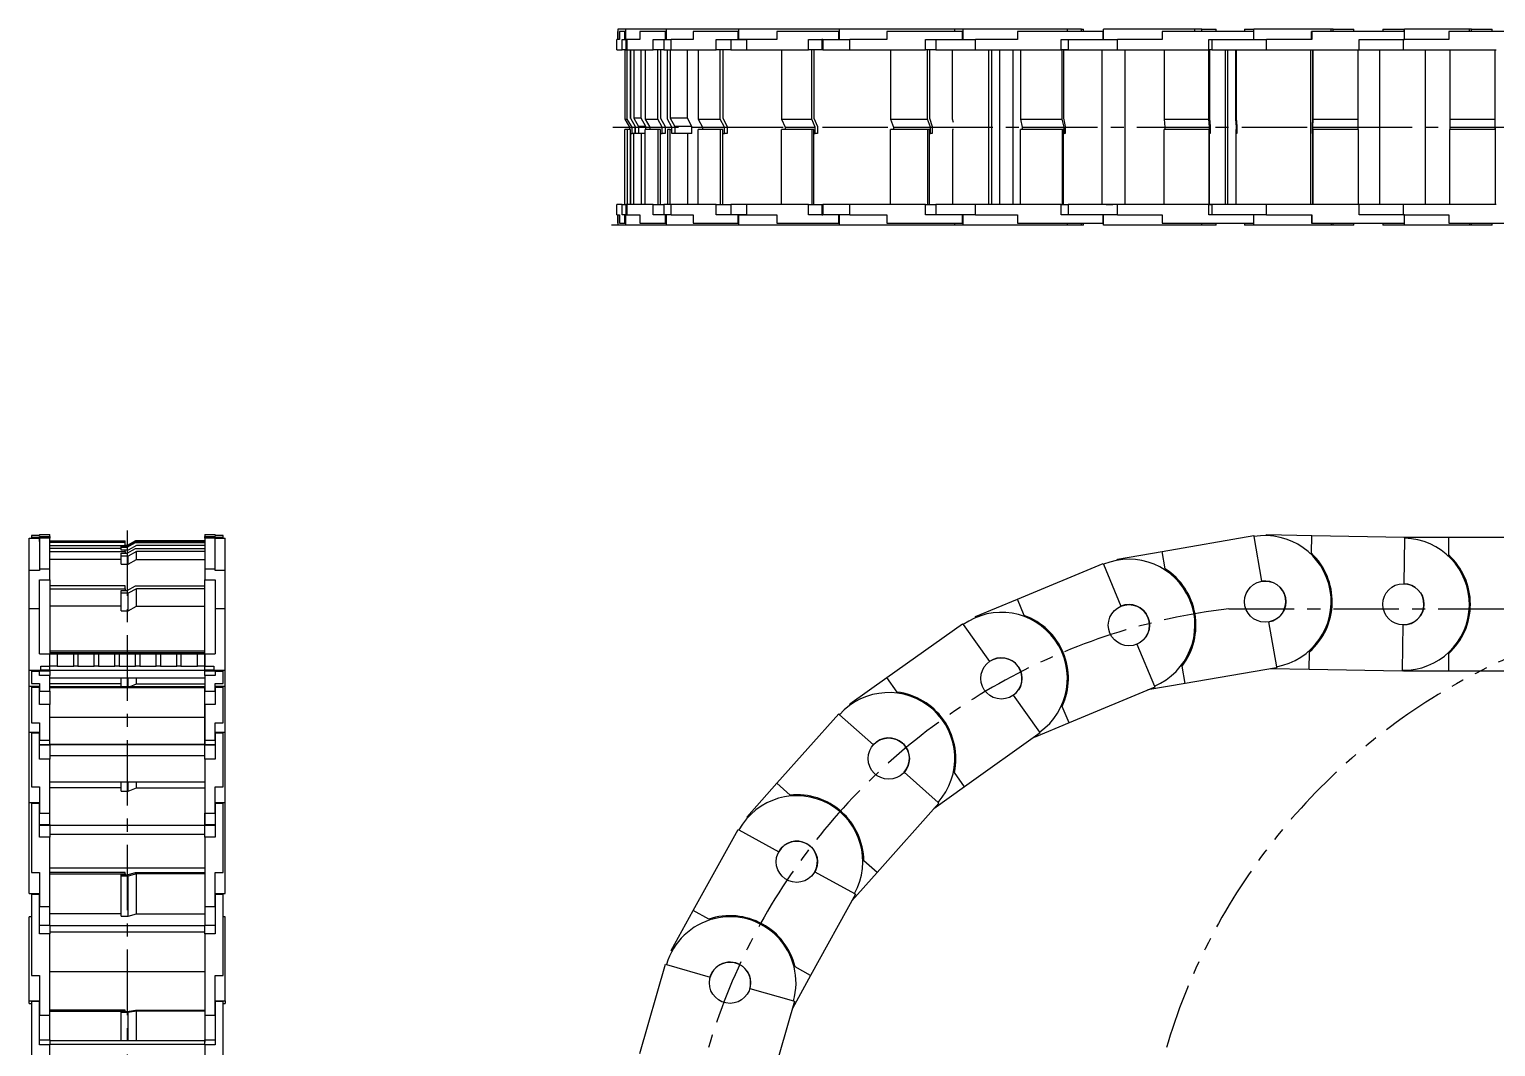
# Model space of a CAD drawing. Extents: x -285 to 1122, y -851 to 95.
# Drawn here: x -285 to 426, y -398 to 95 of the extents above; entities that cross this region are included whole.
import ezdxf

# ---------------------------------------------------------------- set-up
doc = ezdxf.new("R2010")
doc.units = 0
doc.linetypes.add('CENTER', pattern=[50.8, 31.75, -6.35, 6.35, -6.35])
doc.linetypes.add('PHANTOM', pattern=[63.5, 31.75, -6.35, 6.35, -6.35, 6.35, -6.35])
doc.layers.get('0').update_dxf_attribs({"linetype": 'CONTINUOUS'})
doc.layers.add('CENTER', color=1, linetype='CONTINUOUS')

msp = doc.modelspace()

# ---------------------------------------------------------------- linework, layer by layer
at = {"color": 7, "linetype": 'CONTINUOUS'}
for p, q in [((0.401137, 90), (0.401137, 94)), ((0.447945, 94), (0.401137, 94)), ((0.447945, 95), (0.447945, 90)), ((4.290647, 95), (0.447945, 95)), ((1.24467, 94), (1.24467, 90)), ((3.790586, 94), (1.24467, 94)), ((3.790586, 90), (3.790586, 94)), ((4.289785, 94), (3.790586, 94)), ((24.030336, 95), (4.289785, 95)), ((4.289785, 94), (4.289785, 95)), ((4.289785, 90), (4.289785, 94)), ((11.096293, 94), (11.096293, 90)), ((23.549864, 94), (11.096293, 94)), ((23.549864, 90), (23.549864, 94)), ((24.030336, 94), (23.549864, 94)), ((59.151349, 95), (24.030336, 95)), ((24.030336, 94), (24.030336, 95)), ((24.030336, 90), (24.030336, 94)), ((36.953353, 94), (36.953353, 90)), ((58.693423, 94), (36.953353, 94)), ((58.693423, 90), (58.693423, 94)), ((59.131202, 94), (58.693423, 94)), ((107.841632, 95), (59.131202, 95)), ((107.841632, 95), (59.131202, 95)), ((59.131202, 94), (59.131202, 95)), ((59.131202, 90), (59.131202, 94)), ((77.526158, 94), (77.526158, 90)), ((107.468381, 94), (77.526158, 94)), ((107.468381, 90), (107.468381, 94)), ((107.841632, 94), (107.468381, 94)), ((163.729708, 95), (107.841632, 95)), ((107.841632, 94), (107.841632, 95)), ((107.841632, 90), (107.841632, 94)), ((167.441951, 94), (130.791026, 94)), ((130.791026, 94), (130.791026, 90)), ((167.732057, 95), (163.729708, 95)), ((163.729708, 94), (163.729708, 95)), ((167.441951, 90), (167.441951, 94)), ((167.732057, 94), (167.441951, 94)), ((218.298863, 95), (167.732057, 95)), ((218.298863, 95), (167.732057, 95)), ((167.732057, 94), (167.732057, 95)), ((167.732057, 90), (167.732057, 94)), ((194.091225, 94), (194.091225, 90)), ((235.622784, 94), (194.091225, 94)), ((225.116055, 95), (218.298863, 95)), ((225.116055, 95), (218.298863, 95)), ((218.298863, 94), (218.298863, 95)), ((225.116055, 94), (225.116055, 95)), ((225.116055, 95), (226.131243, 95)), ((225.116055, 95), (226.131243, 95)), ((226.131243, 94), (226.131243, 95)), ((235.622784, 90), (235.622784, 94)), ((235.815276, 94), (235.622784, 94)), ((280.134741, 95), (235.815276, 95)), ((280.134741, 95), (235.815276, 95)), ((235.815276, 94), (235.815276, 95)), ((235.815276, 90), (235.815276, 94)), ((308.610173, 94), (264.26948, 94)), ((264.26948, 94), (264.26948, 90)), ((283.437707, 95), (280.134741, 95)), ((283.437707, 95), (280.134741, 95)), ((280.134741, 94), (280.134741, 95)), ((283.437707, 95), (290.436069, 95)), ((283.437707, 95), (290.436069, 95)), ((283.437707, 94), (283.437707, 95)), ((290.436069, 94), (290.436069, 95)), ((304.153105, 95), (304.153105, 94)), ((304.153105, 95), (304.154962, 95)), ((304.154962, 95), (308.695449, 95)), ((308.610173, 90), (308.610173, 94)), ((308.695449, 94), (308.610173, 94)), ((346.153105, 95), (308.695449, 95)), ((308.695449, 94), (308.695449, 95)), ((308.695449, 90), (308.695449, 94)), ((347.140662, 95), (324.153105, 95)), ((336.610033, 90), (336.610033, 94)), ((336.775351, 94), (336.610033, 94)), ((336.775351, 94), (336.775351, 90)), ((381.766994, 94), (336.775351, 94)), ((346.153105, 94), (346.153105, 95)), ((347.140662, 95), (357.140662, 95)), ((347.140662, 94), (347.140662, 95)), ((357.140662, 94), (357.140662, 95)), ((371.140662, 95), (381.332677, 95)), ((371.140662, 95), (371.140662, 94)), ((381.33338, 95), (381.757358, 95)), ((381.33338, 95), (381.33338, 94)), ((413.140662, 95), (381.757358, 95)), ((381.757358, 94), (381.757358, 95)), ((381.766994, 90), (381.766994, 94)), ((403.140662, 94), (403.140662, 90)), ((448.140662, 94), (403.140662, 94)), ((413.140662, 94), (413.140662, 95)), ((414.140662, 95), (413.140662, 95)), ((414.140662, 95), (424.140662, 95)), ((414.140662, 94), (414.140662, 95)), ((424.140662, 94), (424.140662, 95)), ((0, 85), (0, 90)), ((1.24467, 90), (0, 90)), ((2.545916, 85), (2.545916, 90)), ((2.545916, 90), (3.790586, 90)), ((3.790586, 90), (4.289785, 90)), ((4.23853, 90), (4.23853, 85)), ((5.00788, 90), (4.23853, 90)), ((4.289785, 90), (5.00788, 90)), ((5.00788, 85), (5.00788, 90)), ((11.096293, 90), (5.00788, 90)), ((17.461451, 85), (17.461451, 90)), ((17.461451, 90), (23.549864, 90)), ((22.780515, 90), (22.780515, 85)), ((23.549864, 90), (24.030336, 90)), ((24.030336, 90), (26.324874, 90)), ((24.030336, 90), (26.324874, 90)), ((26.324874, 85), (26.324874, 90)), ((36.953353, 90), (26.324874, 90)), ((48.064944, 90), (58.693423, 90)), ((48.064944, 85), (48.064944, 90)), ((55.149064, 90), (55.149064, 85)), ((62.887737, 90), (58.693423, 90)), ((58.693423, 90), (59.131202, 90)), ((59.131202, 90), (62.887737, 90)), ((62.887737, 85), (62.887737, 90)), ((77.526158, 90), (62.887737, 90)), ((92.829961, 85), (92.829961, 90)), ((92.829961, 90), (107.468381, 90)), ((99.233647, 89.995), (99.233647, 85)), ((99.729708, 89.995), (99.233647, 89.995)), ((99.729708, 90), (99.729708, 85)), ((107.468381, 90), (107.841632, 90)), ((107.841632, 90), (107.468381, 90)), ((107.841632, 90), (107.468381, 90)), ((107.841632, 90), (112.872796, 90)), ((130.791026, 90), (112.872796, 90)), ((112.872796, 85), (112.872796, 90)), ((149.523721, 85), (149.523721, 90)), ((149.523721, 90), (167.441951, 90)), ((154.500932, 89.995), (154.500932, 85)), ((167.441951, 90), (167.732057, 90)), ((167.732057, 90), (173.786907, 90)), ((167.732057, 90), (173.786907, 90)), ((194.091225, 90), (173.786907, 90)), ((173.786907, 85), (173.786907, 90)), ((215.318466, 85), (215.318466, 90)), ((215.318466, 90), (235.622784, 90)), ((218.62095, 89.995), (218.62095, 85)), ((235.622784, 90), (235.815276, 90)), ((235.815276, 90), (235.622784, 90)), ((235.815276, 90), (242.591809, 90)), ((235.815276, 90), (242.591809, 90)), ((242.591809, 85), (242.591809, 90)), ((264.26948, 90), (242.591809, 90)), ((286.932501, 90), (308.610173, 90)), ((286.932501, 85), (286.932501, 90)), ((288.395537, 89.995), (288.395537, 85)), ((308.610173, 90), (308.695449, 90)), ((308.695449, 90), (314.779437, 90)), ((314.769801, 85), (314.769801, 90)), ((314.779437, 90), (314.769801, 90)), ((336.775351, 90), (314.779437, 90)), ((314.779437, 85), (314.779437, 90)), ((359.77108, 85), (359.77108, 90)), ((359.77108, 90), (381.766994, 90)), ((403.140662, 90), (381.140662, 90)), ((381.140662, 85), (381.140662, 90)), ((0, 85), (2.545916, 85)), ((4.23853, 85), (2.545916, 85)), ((3.768954, 85), (3.768954, 51.5)), ((4.23853, 85), (5.00788, 85)), ((5.00788, 85), (17.461451, 85)), ((5.013624, 51.5), (5.013624, 85)), ((6.511221, 85), (6.511221, 51.901924)), ((6.610639, 51.729451), (6.610639, 85)), ((8.089722, 85), (8.089722, 51.901924)), ((11.750877, 51.901924), (11.750877, 85)), ((13.637023, 85), (13.637023, 51.5)), ((22.780515, 85), (17.461451, 85)), ((19.725436, 51.5), (19.725436, 85)), ((21.166851, 85), (21.166851, 51.901924)), ((22.780515, 85), (26.324874, 85)), ((24.436826, 51.5), (24.436826, 85)), ((25.823622, 85), (25.823622, 51.901924)), ((26.324874, 85), (48.064944, 85)), ((34.20799, 51.901924), (34.20799, 85)), ((39.383804, 85), (39.383804, 51.5)), ((55.149064, 85), (48.064944, 85)), ((50.012283, 51.5), (50.012283, 85)), ((51.325621, 85), (51.325621, 51.901924)), ((55.149064, 85), (62.887737, 85)), ((62.887737, 85), (92.829961, 85)), ((79.725105, 85), (79.725105, 51.5)), ((99.233647, 85), (92.829961, 85)), ((94.363525, 51.5), (94.363525, 85)), ((95.483279, 85), (95.483279, 51.901924)), ((99.729708, 85), (99.233647, 85)), ((99.729708, 85), (112.872796, 85)), ((99.729708, 85), (112.872796, 85)), ((112.872796, 85), (149.523721, 85)), ((132.64879, 85), (132.64879, 51.5)), ((154.500932, 85), (149.523721, 85)), ((150.56702, 51.5), (150.56702, 85)), ((151.437339, 85), (151.437339, 51.901924)), ((154.500952, 85), (173.786907, 85)), ((162.655988, 51.5), (162.655988, 85)), ((173.786907, 85), (215.318466, 85)), ((180.252752, 10), (180.252752, 85)), ((181.580595, 85), (181.580595, 10)), ((185.379782, 85), (185.379782, 10)), ((191.862905, 85), (191.862905, 10)), ((195.515145, 85), (195.515145, 51.5)), ((218.62095, 85), (215.318466, 85)), ((215.819463, 51.5), (215.819463, 85)), ((216.396938, 85), (216.396938, 51.901924)), ((216.399244, 85), (242.591809, 85)), ((235.152389, 10), (235.152389, 85)), ((242.591809, 85), (286.932501, 85)), ((246.149408, 85), (246.149408, 10)), ((265.188534, 85), (265.188534, 51.5)), ((286.866206, 51.5), (286.866206, 85)), ((288.395537, 85), (286.932501, 85)), ((287.122034, 85), (287.122034, 51.901924)), ((288.396121, 85), (314.769801, 85)), ((294.882044, 10), (294.882044, 85)), ((295.982552, 85), (295.982552, 10)), ((300.022829, 51.5), (300.022829, 85)), ((300.16353, 85), (300.16353, 51.901924)), ((314.769801, 85), (314.779437, 85)), ((314.779437, 85), (359.77108, 85)), ((336.070774, 85), (336.070774, 10)), ((336.215312, 85), (336.215312, 10)), ((337.198171, 51.901924), (337.198171, 85)), ((337.227079, 85), (337.227079, 51.5)), ((359.222993, 51.5), (359.222993, 85)), ((359.77108, 85), (381.140662, 85)), ((369.640662, 85), (369.640662, 10)), ((381.140662, 85), (426.140662, 85)), ((391.640662, 85), (391.640662, 10)), ((403.640662, 85), (403.640662, 51.5)), ((425.640662, 51.5), (425.640662, 85)), ((3.768954, 51.5), (6.074656, 47.5)), ((3.768954, 51.5), (5.013624, 51.5)), ((7.319326, 47.5), (5.013624, 51.5)), ((6.511221, 51.901924), (8.816923, 47.901924)), ((8.089722, 51.901924), (10.36692, 47.901924)), ((11.750877, 51.901924), (8.089722, 51.901924)), ((14.028074, 47.901924), (11.750877, 51.901924)), ((13.637023, 51.5), (15.856226, 47.5)), ((13.637023, 51.5), (19.725436, 51.5)), ((21.944639, 47.5), (19.725436, 51.5)), ((21.166851, 51.901924), (23.386054, 47.901924)), ((26.571938, 47.5), (24.436826, 51.5)), ((25.823622, 51.901924), (27.958734, 47.901924)), ((34.20799, 51.901924), (25.823622, 51.901924)), ((36.343102, 47.901924), (34.20799, 51.901924)), ((39.383804, 51.5), (41.405819, 47.5)), ((39.383804, 51.5), (50.012283, 51.5)), ((52.034299, 47.5), (50.012283, 51.5)), ((51.325621, 51.901924), (53.347636, 47.901924)), ((79.725105, 51.5), (81.449078, 47.5)), ((79.725105, 51.5), (94.363525, 51.5)), ((96.087499, 47.5), (94.363525, 51.5)), ((95.483279, 51.901924), (97.207252, 47.901924)), ((132.64879, 51.5), (133.988734, 47.5)), ((132.64879, 51.5), (150.56702, 51.5)), ((151.906964, 47.5), (150.56702, 51.5)), ((151.437339, 51.901924), (152.777283, 47.901924)), ((163.109956, 49.884706), (162.655988, 51.5)), ((195.515145, 51.5), (196.404226, 47.5)), ((195.515145, 51.5), (215.819463, 51.5)), ((216.708544, 47.5), (215.819463, 51.5)), ((216.396938, 51.901924), (217.286018, 47.901924)), ((265.188534, 51.5), (265.582407, 47.5)), ((265.188534, 51.5), (286.866206, 51.5)), ((287.260078, 47.5), (286.866206, 51.5)), ((287.122034, 51.901924), (287.515906, 47.901924)), ((300.239453, 47.5), (300.022829, 51.5)), ((300.16353, 51.901924), (300.380155, 47.901924)), ((337.153665, 47.901924), (337.198171, 51.901924)), ((337.227079, 51.5), (337.182573, 47.5)), ((337.227079, 51.5), (359.222993, 51.5)), ((359.178487, 47.5), (359.222993, 51.5)), ((403.640662, 51.5), (403.640662, 47.5)), ((403.640662, 51.5), (425.640662, 51.5)), ((425.640662, 47.5), (425.640662, 51.5)), ((3.768954, 10), (3.768954, 46.5)), ((5.013624, 46.5), (3.768954, 46.5)), ((5.013624, 46.5), (5.013624, 10)), ((6.511221, 46.5), (5.013624, 46.5)), ((6.074656, 47.5), (6.074656, 46.5)), ((6.074656, 47.5), (7.319326, 47.5)), ((6.511221, 10), (6.511221, 46.5)), ((6.511221, 44.5), (7.319326, 44.5)), ((6.610639, 44.5), (6.610639, 10)), ((7.319326, 44.5), (7.319326, 47.5)), ((8.816923, 44.5), (7.319326, 44.5)), ((8.089722, 10), (8.089722, 44.5)), ((8.816923, 47.901924), (8.816923, 44.5)), ((8.887837, 47.5), (8.816923, 47.624563)), ((8.816923, 46.5), (8.887837, 46.5)), ((8.887837, 44.5), (8.887837, 47.5)), ((10.36692, 44.5), (8.887837, 44.5)), ((10.36692, 47.901924), (10.36692, 44.5)), ((14.028074, 47.901924), (10.36692, 47.901924)), ((13.637023, 44.5), (10.36692, 44.5)), ((11.750877, 44.5), (11.750877, 10)), ((13.637023, 10), (13.637023, 46.5)), ((19.725436, 46.5), (13.637023, 46.5)), ((14.028074, 46.5), (14.028074, 47.901924)), ((15.856226, 47.5), (21.944639, 47.5)), ((15.856226, 47.5), (15.856226, 46.5)), ((19.725436, 46.5), (19.725436, 10)), ((21.166851, 46.5), (19.725436, 46.5)), ((21.166851, 10), (21.166851, 46.5)), ((21.166851, 44.5), (21.944639, 44.5)), ((21.944639, 44.5), (21.944639, 47.5)), ((23.386054, 44.5), (21.944639, 44.5)), ((23.386054, 47.901924), (23.386054, 44.5)), ((24.436826, 46.5), (24.436826, 10)), ((25.823622, 46.5), (24.436826, 46.5)), ((25.823622, 10), (25.823622, 46.5)), ((25.823622, 46.5), (26.571938, 46.5)), ((26.571938, 44.5), (26.571938, 47.5)), ((27.958734, 44.5), (26.571938, 44.5)), ((27.958734, 47.901924), (27.958734, 44.5)), ((36.343102, 47.901924), (27.958734, 47.901924)), ((36.343102, 44.5), (27.958734, 44.5)), ((34.20799, 44.5), (34.20799, 10)), ((36.343102, 44.5), (36.343102, 47.901924)), ((39.383804, 10), (39.383804, 46.5)), ((50.012283, 46.5), (39.383804, 46.5)), ((41.405819, 47.5), (52.034299, 47.5)), ((41.405819, 47.5), (41.405819, 46.5)), ((50.012283, 46.5), (50.012283, 10)), ((51.325621, 46.5), (50.012283, 46.5)), ((51.325621, 10), (51.325621, 46.5)), ((51.325621, 44.5), (52.034299, 44.5)), ((52.034299, 44.5), (52.034299, 47.5)), ((53.347636, 44.5), (52.034299, 44.5)), ((53.347636, 47.901924), (53.347636, 44.5)), ((79.725105, 10), (79.725105, 46.5)), ((94.363525, 46.5), (79.725105, 46.5)), ((81.449078, 47.5), (96.087499, 47.5)), ((81.449078, 47.5), (81.449078, 46.5)), ((94.363525, 46.5), (94.363525, 10)), ((95.483279, 46.5), (94.363525, 46.5)), ((95.483279, 10), (95.483279, 46.5)), ((95.483279, 44.5), (96.087499, 44.5)), ((96.087499, 44.5), (96.087499, 47.5)), ((97.207252, 44.5), (96.087499, 44.5)), ((97.207252, 47.901924), (97.207252, 44.5)), ((150.56702, 46.5), (132.64879, 46.5)), ((132.64879, 10), (132.64879, 46.5)), ((133.988734, 47.5), (151.906964, 47.5)), ((133.988734, 47.5), (133.988734, 46.5)), ((150.56702, 46.5), (150.56702, 10)), ((151.437339, 46.5), (150.56702, 46.5)), ((151.437339, 10), (151.437339, 46.5)), ((151.437339, 44.5), (151.906964, 44.5)), ((151.906964, 44.5), (151.906964, 47.5)), ((152.777283, 44.5), (151.906964, 44.5)), ((152.777283, 47.901924), (152.777283, 44.5)), ((162.655988, 46.5), (162.655988, 10)), ((163.109956, 46.5), (162.655988, 46.5)), ((195.515145, 10), (195.515145, 46.5)), ((215.819463, 46.5), (195.515145, 46.5)), ((196.404226, 47.5), (216.708544, 47.5)), ((196.404226, 47.5), (196.404226, 46.5)), ((215.819463, 46.5), (215.819463, 10)), ((216.396938, 46.5), (215.819463, 46.5)), ((216.396938, 10), (216.396938, 46.5)), ((216.396938, 44.5), (216.708544, 44.5)), ((216.708544, 44.5), (216.708544, 47.5)), ((217.286018, 44.5), (216.708544, 44.5)), ((217.286018, 47.901924), (217.286018, 44.5)), ((265.188534, 10), (265.188534, 46.5)), ((286.866206, 46.5), (265.188534, 46.5)), ((265.582407, 47.5), (287.260078, 47.5)), ((265.582407, 47.5), (265.582407, 46.5)), ((286.866206, 46.5), (286.866206, 10)), ((287.122034, 46.5), (286.866206, 46.5)), ((287.122034, 10), (287.122034, 46.5)), ((287.122034, 44.5), (287.260078, 44.5)), ((287.260078, 44.5), (287.260078, 47.5)), ((287.515906, 44.5), (287.260078, 44.5)), ((287.515906, 47.901924), (287.515906, 44.5)), ((300.022829, 46.5), (300.022829, 10)), ((300.16353, 46.5), (300.022829, 46.5)), ((300.16353, 10), (300.16353, 46.5)), ((300.16353, 46.5), (300.239453, 46.5)), ((300.239453, 44.5), (300.239453, 47.5)), ((300.380155, 44.5), (300.239453, 44.5)), ((300.380155, 47.901924), (300.380155, 44.5)), ((337.153665, 44.5), (337.153665, 47.901924)), ((337.182573, 44.5), (337.153665, 44.5)), ((337.182573, 47.5), (359.178487, 47.5)), ((337.182573, 47.5), (337.182573, 44.5)), ((337.182573, 44.5), (337.198171, 44.5)), ((337.198171, 46.5), (337.198171, 10)), ((337.227079, 46.5), (337.198171, 46.5)), ((337.227079, 10), (337.227079, 46.5)), ((359.222993, 46.5), (337.227079, 46.5)), ((359.178487, 46.5), (359.178487, 47.5)), ((359.222993, 46.5), (359.222993, 10)), ((403.640662, 47.5), (425.640662, 47.5)), ((403.640662, 47.5), (403.640662, 46.5)), ((403.640662, 10), (403.640662, 46.5)), ((425.640662, 46.5), (403.640662, 46.5)), ((425.640662, 46.5), (425.640662, 47.5)), ((425.640662, 47.5), (425.640662, 46.5)), ((425.640662, 46.5), (425.640662, 10)), ((0, 5), (0, 10)), ((2.545916, 10), (0, 10)), ((2.545916, 5), (2.545916, 10)), ((2.545916, 10), (4.23853, 10)), ((4.23853, 10), (4.23853, 5)), ((5.00788, 10), (4.23853, 10)), ((5.00788, 5), (5.00788, 10)), ((17.461451, 10), (5.00788, 10)), ((17.461451, 5), (17.461451, 10)), ((17.461451, 10), (22.780515, 10)), ((26.324874, 10), (22.780515, 10)), ((22.780515, 10), (22.780515, 5)), ((26.324874, 5), (26.324874, 10)), ((48.064944, 10), (26.324874, 10)), ((48.064944, 10), (55.575704, 10)), ((48.064944, 5), (48.064944, 10)), ((55.149064, 10), (55.149064, 5)), ((62.887737, 10), (55.149064, 10)), ((92.829961, 10), (62.887737, 10)), ((62.887737, 5), (62.887737, 10)), ((92.829961, 5), (92.829961, 10)), ((92.829961, 10), (99.233647, 10)), ((99.233647, 10), (99.233647, 5.005)), ((99.233647, 10), (99.729733, 10)), ((99.729708, 10), (99.729708, 5)), ((112.872796, 10), (99.729708, 10)), ((112.872796, 10), (99.729708, 10)), ((149.523721, 10), (112.872796, 10)), ((112.872796, 5), (112.872796, 10)), ((149.523721, 5), (149.523721, 10)), ((149.523721, 10), (154.500932, 10)), ((154.500932, 10), (154.500932, 5.005)), ((173.786907, 10), (154.500932, 10)), ((215.318466, 10), (173.786907, 10)), ((173.786907, 5), (173.786907, 10)), ((215.318466, 5), (215.318466, 10)), ((215.318466, 10), (218.62095, 10)), ((242.591809, 10), (218.62095, 10)), ((218.62095, 10), (218.62095, 5.005)), ((237.039896, 10), (240.34238, 10)), ((286.932501, 10), (242.591809, 10)), ((242.591809, 5), (242.591809, 10)), ((286.932501, 5), (286.932501, 10)), ((286.932501, 10), (288.395537, 10)), ((314.769801, 10), (287.122062, 10)), ((314.769801, 10), (287.122062, 10)), ((288.395537, 10), (288.395537, 5.005)), ((314.769801, 5), (314.769801, 10)), ((314.779437, 10), (314.769801, 10)), ((359.77108, 10), (314.779437, 10)), ((314.779437, 5), (314.779437, 10)), ((359.77108, 5), (359.77108, 10)), ((381.140662, 10), (359.77108, 10)), ((426.140662, 10), (381.140662, 10)), ((381.140662, 5), (381.140662, 10)), ((0.447945, 0), (-2.695141, 0)), ((0, 5), (1.24467, 5)), ((0.401137, 1), (0.401137, 5)), ((0.401137, 1), (0.447945, 1)), ((0.447945, 5), (0.447945, 0)), ((24.030336, 0), (0.447945, 0)), ((1.24467, 5), (1.24467, 1)), ((1.24467, 1), (3.790586, 1)), ((3.790586, 5), (2.545916, 5)), ((3.790586, 1), (3.790586, 5)), ((4.289785, 5), (3.790586, 5)), ((3.790586, 1), (4.289785, 1)), ((4.23853, 5), (5.00788, 5)), ((4.289785, 1), (4.289785, 5)), ((4.289785, 0), (4.289785, 1)), ((24.030336, 0), (4.289785, 0)), ((5.00788, 5), (11.096293, 5)), ((11.096293, 5), (11.096293, 1)), ((11.096293, 1), (23.549864, 1)), ((23.549864, 5), (17.461451, 5)), ((23.549864, 1), (23.549864, 5)), ((24.030336, 5), (23.549864, 5)), ((23.549864, 1), (24.030336, 1)), ((26.324874, 5), (24.030336, 5)), ((26.324874, 5), (24.030336, 5)), ((24.030336, 1), (24.030336, 5)), ((24.030336, 0), (24.030336, 1)), ((163.729708, 0), (24.030336, 0)), ((26.324874, 5), (36.953353, 5)), ((36.953353, 5), (36.953353, 1)), ((36.953353, 1), (58.693423, 1)), ((58.693423, 5), (48.064944, 5)), ((58.693423, 1), (58.693423, 5)), ((58.693423, 5), (62.887737, 5)), ((59.131202, 5), (58.693423, 5)), ((58.693423, 1), (59.131202, 1)), ((59.131202, 1), (59.131202, 5)), ((62.887737, 5), (59.131202, 5)), ((59.131202, 0), (59.131202, 1)), ((62.887737, 5), (77.526158, 5)), ((77.526158, 5), (77.526158, 1)), ((77.526158, 1), (107.468381, 1)), ((107.468381, 5), (92.829961, 5)), ((99.233647, 5.005), (99.729708, 5.005)), ((107.468381, 1), (107.468381, 5)), ((107.841632, 5), (107.468381, 5)), ((107.468381, 1), (107.841632, 1)), ((107.841632, 1), (107.841632, 5)), ((112.872796, 5), (107.841632, 5)), ((107.841632, 0), (107.841632, 1)), ((112.872796, 5), (130.791026, 5)), ((130.791026, 5), (130.791026, 1)), ((130.791026, 1), (167.441951, 1)), ((167.441951, 5), (149.523721, 5)), ((163.729708, 0), (163.729708, 1)), ((167.732057, 0), (163.729708, 0)), ((167.441951, 1), (167.441951, 5)), ((167.732057, 5), (167.441951, 5)), ((167.441951, 1), (167.732057, 1)), ((167.732057, 1), (167.732057, 5)), ((173.786907, 5), (167.732057, 5)), ((167.732057, 0), (167.732057, 1)), ((225.116055, 0), (167.732057, 0)), ((173.786907, 5), (194.091225, 5)), ((194.091225, 5), (194.091225, 1)), ((194.091225, 1), (235.622784, 1)), ((235.622784, 5), (215.318466, 5)), ((218.298863, 0), (218.298863, 1)), ((225.116055, 0), (218.298863, 0)), ((225.116055, 0), (225.116055, 1)), ((226.131243, 0), (225.116055, 0)), ((226.131243, 0), (226.131243, 1)), ((235.622784, 1), (235.622784, 5)), ((235.815276, 5), (235.622784, 5)), ((235.622784, 5), (235.815276, 5)), ((235.622784, 1), (235.815276, 1)), ((235.815276, 1), (235.815276, 5)), ((242.591809, 5), (235.815276, 5)), ((242.591809, 5), (235.815276, 5)), ((235.815276, 0), (235.815276, 1)), ((283.437707, 0), (235.815276, 0)), ((242.591809, 5), (264.26948, 5)), ((264.26948, 5), (264.26948, 1)), ((264.26948, 1), (308.610173, 1)), ((290.436069, 0), (280.134741, 0)), ((283.437707, 0), (280.134741, 0)), ((283.437707, 0), (283.437707, 1)), ((290.436069, 0), (283.437707, 0)), ((308.610173, 5), (286.932501, 5)), ((290.436069, 0), (290.436069, 1)), ((304.153105, 1), (304.153105, 0)), ((304.154962, 0), (304.153105, 0)), ((308.695449, 0), (304.154962, 0)), ((308.610173, 1), (308.610173, 5)), ((308.695449, 5), (308.610173, 5)), ((308.610173, 1), (308.695449, 1)), ((308.695449, 1), (308.695449, 5)), ((314.779437, 5), (308.695449, 5)), ((308.695449, 0), (308.695449, 1)), ((357.140662, 0), (308.695449, 0)), ((314.769801, 5), (314.779437, 5)), ((314.779437, 5), (336.775351, 5)), ((336.610033, 5), (336.610033, 1)), ((336.610033, 1), (336.775351, 1)), ((336.775351, 5), (336.775351, 1)), ((336.775351, 1), (381.766994, 1)), ((346.153105, 1), (346.153105, 0)), ((347.140662, 0), (346.153105, 0)), ((347.140662, 0), (347.140662, 1)), ((357.140662, 0), (357.140662, 1)), ((381.766994, 5), (359.77108, 5)), ((371.140662, 1), (371.140662, 0)), ((381.332677, 0), (371.140662, 0)), ((380.947944, 0), (380.523966, 0)), ((381.140662, 5), (403.140662, 5)), ((381.757358, 0), (381.33338, 0)), ((381.757358, 0), (381.757358, 1)), ((413.140662, 0), (381.757358, 0)), ((381.766994, 1), (381.766994, 5)), ((403.140662, 5), (403.140662, 1)), ((403.140662, 1), (448.140662, 1)), ((413.140662, 1), (413.140662, 0)), ((414.140662, 0), (413.140662, 0)), ((424.140662, 0), (414.140452, 0)), ((414.140662, 0), (414.140662, 1)), ((424.140662, 0), (424.140662, 1)), ((-284.830106, -167.322718), (-284.830106, -151.785172)), ((-284.830106, -151.785172), (-283.830106, -151.785172)), ((-284.830106, -151.791115), (-284.830106, -151.785172)), ((-284.830106, -151.791115), (-283.830106, -151.791115)), ((-279.830106, -150.423979), (-283.830106, -150.423979)), ((-283.830106, -150.423979), (-283.830106, -151.285172)), ((-283.830106, -150.470131), (-283.830106, -150.493965)), ((-283.830106, -151.285172), (-279.830106, -151.285172)), ((-283.830106, -151.285172), (-283.830106, -151.785172)), ((-283.830106, -151.291208), (-283.830106, -151.785172)), ((-283.830106, -151.785172), (-279.830106, -151.785172)), ((-283.830106, -151.791115), (-279.830106, -151.791115)), ((-279.830106, -150), (-274.830106, -150)), ((-279.830106, -150), (-279.830106, -150.423979)), ((-279.830106, -150.867229), (-274.830106, -150.867229)), ((-279.830106, -151.285172), (-279.830106, -150.867229)), ((-279.830106, -151.285172), (-274.830106, -151.285172)), ((-279.830106, -151.785172), (-279.830106, -151.285172)), ((-274.830106, -151.785172), (-279.830106, -151.785172)), ((-279.830106, -151.785172), (-279.830106, -166.803127)), ((-279.830106, -153.387804), (-279.830106, -151.785172)), ((-279.825106, -153.387804), (-279.830106, -153.387804)), ((-274.830106, -150.867229), (-274.830106, -150)), ((-274.830106, -150.867229), (-274.830106, -151.785172)), ((-274.830106, -151.285172), (-274.830106, -151.785172)), ((-274.830106, -166.803127), (-274.830106, -151.785172)), ((-274.830106, -152.933151), (-238.330106, -152.933151)), ((-238.330106, -153.357129), (-274.830106, -153.357129)), ((-238.330106, -153.785172), (-274.830106, -153.785172)), ((-274.830106, -155.285172), (-238.330106, -155.285172)), ((-240.330106, -155.285172), (-240.330106, -155.666101)), ((-240.330106, -155.666101), (-237.330106, -155.666101)), ((-240.330106, -156.094573), (-240.330106, -155.666101)), ((-240.330106, -156.094573), (-237.330106, -156.094573)), ((-240.330106, -157.594573), (-240.330106, -156.094573)), ((-238.330106, -153.357129), (-238.330106, -152.933151)), ((-238.330106, -153.785172), (-238.330106, -153.357129)), ((-238.330106, -155.285172), (-238.330106, -153.785172)), ((-237.330106, -155.242123), (-238.330106, -155.242123)), ((-233.330106, -152.933151), (-237.330106, -155.242123)), ((-237.330106, -155.666101), (-233.330106, -153.357129)), ((-237.330106, -156.094573), (-233.330106, -153.785172)), ((-237.330106, -155.242123), (-237.330106, -155.666101)), ((-232.928182, -155.285172), (-236.928182, -157.594573)), ((-199.830106, -152.933151), (-233.330106, -152.933151)), ((-233.330106, -152.933151), (-233.330106, -153.357129)), ((-233.330106, -153.357129), (-199.830106, -153.357129)), ((-233.330106, -153.785172), (-199.830106, -153.785172)), ((-199.830106, -155.285172), (-232.928182, -155.285172)), ((-199.830106, -150), (-194.830106, -150)), ((-199.830106, -150), (-199.830106, -150.867229)), ((-199.830106, -150.493965), (-199.830106, -150.499908)), ((-199.830106, -150.867229), (-194.830106, -150.867229)), ((-199.830106, -151.285172), (-199.830106, -150.867229)), ((-199.830106, -151.285172), (-194.830106, -151.285172)), ((-199.830106, -151.785172), (-199.830106, -151.285172)), ((-194.830106, -151.785172), (-199.830106, -151.785172)), ((-199.830106, -151.785172), (-199.830106, -166.803127)), ((-194.830106, -153.387804), (-194.835106, -153.387804)), ((-194.830106, -150.423979), (-194.830106, -150)), ((-190.830106, -150.423979), (-194.830106, -150.423979)), ((-194.830106, -150.867229), (-194.830106, -151.285172)), ((-194.830106, -151.285172), (-190.830106, -151.285172)), ((-194.830106, -151.285172), (-194.830106, -151.785172)), ((-194.830106, -151.785172), (-190.830106, -151.785172)), ((-194.830106, -166.803127), (-194.830106, -151.785172)), ((-190.830106, -151.285172), (-190.830106, -150.423979)), ((-190.830106, -150.493965), (-190.830106, -150.470131)), ((-190.830106, -151.785172), (-190.830106, -151.285172)), ((-190.830106, -151.785172), (-189.830106, -151.785172)), ((-189.830106, -214.025124), (-189.830106, -151.785172)), ((-189.830106, -167.322718), (-189.830106, -151.785172)), ((-189.830106, -167.322718), (-189.830106, -151.791115)), ((264.26948, -158.144961), (308.610173, -150.470131)), ((308.610173, -150.470131), (308.695449, -150.962806)), ((308.695449, -150.962806), (312.447587, -172.640477)), ((314.769801, -150.499908), (314.779437, -150)), ((314.779437, -150), (336.775351, -150.423979)), ((336.610033, -159.000638), (336.775351, -150.423979)), ((336.775351, -150.423979), (381.766994, -151.291208)), ((381.757358, -151.791115), (381.33338, -173.787029)), ((381.453857, -151.285172), (403.140662, -151.285172)), ((381.766994, -151.291208), (381.757358, -151.791115)), ((403.140662, -151.285172), (448.140662, -151.285172)), ((403.140662, -159.863425), (403.140662, -151.285172)), ((-240.330106, -156.770918), (-274.830106, -156.770918)), ((-274.830106, -158.248941), (-238.330106, -158.248941)), ((-240.330106, -162.00108), (-274.830106, -162.00108)), ((-236.928182, -157.594573), (-240.330106, -157.594573)), ((-240.330106, -159.046483), (-237.330106, -159.046483)), ((-240.330106, -160.524506), (-240.330106, -159.046483)), ((-236.928182, -160.524506), (-240.330106, -160.524506)), ((-240.330106, -164.276645), (-240.330106, -160.524506)), ((-238.330106, -158.248941), (-238.330106, -157.594573)), ((-238.330106, -158.248941), (-238.330106, -159.046483)), ((-237.330106, -159.046483), (-233.330106, -156.770918)), ((-232.928182, -158.248941), (-236.928182, -160.524506)), ((-236.928182, -164.276645), (-236.928182, -160.524506)), ((-236.928182, -164.276645), (-232.928182, -162.00108)), ((-233.330106, -156.770918), (-199.830106, -156.770918)), ((-199.830106, -158.248941), (-232.928182, -158.248941)), ((-232.928182, -162.00108), (-232.928182, -158.248941)), ((-232.928182, -162.00108), (-199.830106, -162.00108)), ((242.591809, -161.8971), (264.26948, -158.144961)), ((242.677084, -162.389774), (242.591809, -161.8971)), ((265.732517, -166.597531), (264.26948, -158.144961)), ((-279.830106, -167.322718), (-284.830106, -167.322718)), ((-284.830106, -185.785172), (-284.830106, -167.322718)), ((-274.830106, -166.803127), (-279.830106, -166.803127)), ((-279.830106, -166.803127), (-279.830106, -167.322718)), ((-274.830106, -171.928766), (-274.830106, -166.803127)), ((-240.330106, -164.276645), (-236.928182, -164.276645)), ((-199.830106, -166.803127), (-199.830106, -171.928766)), ((-194.830106, -166.803127), (-199.830106, -166.803127)), ((-194.830106, -167.322718), (-194.830106, -166.803127)), ((-189.830106, -167.322718), (-194.830106, -167.322718)), ((-189.830106, -185.785172), (-189.830106, -167.322718)), ((194.091225, -181.250165), (235.622784, -163.925918)), ((235.622784, -163.925918), (235.815276, -164.387379)), ((235.815276, -164.387379), (244.284908, -184.691697)), ((-279.830106, -171.928766), (-274.830106, -171.928766)), ((-279.830106, -185.785172), (-279.830106, -171.928766)), ((-274.830106, -171.928766), (-274.830106, -207.785172)), ((-238.330106, -174.89535), (-274.830106, -174.89535)), ((-274.830106, -176.279736), (-238.330106, -176.279736)), ((-240.330106, -177.026751), (-237.330106, -177.026751)), ((-240.330106, -178.411136), (-240.330106, -177.026751)), ((-238.330106, -176.279736), (-238.330106, -174.89535)), ((-238.330106, -176.279736), (-238.330106, -177.026751)), ((-237.330106, -177.026751), (-233.330106, -174.89535)), ((-232.928182, -176.279736), (-236.928182, -178.411136)), ((-233.330106, -174.89535), (-199.830106, -174.89535)), ((-199.830106, -176.279736), (-232.928182, -176.279736)), ((-232.928182, -184.749368), (-232.928182, -176.279736)), ((-199.830106, -171.928766), (-194.830106, -171.928766)), ((-199.830106, -207.785172), (-199.830106, -171.928766)), ((-194.830106, -171.928766), (-194.830106, -185.785172)), ((-240.330106, -184.749368), (-274.830106, -184.749368)), ((-236.928182, -178.411136), (-240.330106, -178.411136)), ((-240.330106, -186.880769), (-240.330106, -178.411136)), ((-236.928182, -186.880769), (-236.928182, -178.411136)), ((-236.928182, -186.880769), (-232.928182, -184.749368)), ((-232.928182, -184.749368), (-199.830106, -184.749368)), ((173.786907, -189.719798), (194.091225, -181.250165)), ((197.393709, -189.167237), (194.091225, -181.250165)), ((-284.830106, -185.785172), (-279.830106, -185.785172)), ((-284.830106, -215.785172), (-284.830106, -185.785172)), ((-279.830106, -207.785172), (-279.830106, -185.785172)), ((-240.330106, -186.880769), (-236.928182, -186.880769)), ((-194.830106, -185.785172), (-189.830106, -185.785172)), ((-194.830106, -185.785172), (-194.830106, -207.785172)), ((-189.830106, -215.785172), (-189.830106, -185.785172)), ((173.979398, -190.181259), (173.786907, -189.719798)), ((130.791026, -219.354271), (167.441951, -193.2447)), ((167.441951, -193.2447), (167.732057, -193.651933)), ((167.732057, -193.651933), (180.496737, -211.570163)), ((315.858623, -192.347452), (319.610762, -214.025124)), ((380.947944, -193.783315), (380.523966, -215.779229)), ((251.984574, -203.150168), (260.454206, -223.454486)), ((-279.830106, -207.785172), (-274.830106, -207.785172)), ((-274.830106, -206.285172), (-199.830106, -206.285172)), ((-199.830106, -207.237251), (-274.830106, -207.237251)), ((-274.830106, -207.785172), (-271.330106, -207.785172)), ((-274.830106, -213.785172), (-274.830106, -207.785172)), ((-271.330106, -207.785172), (-263.330106, -207.785172)), ((-271.330106, -207.785172), (-271.330106, -213.785172)), ((-263.330106, -207.785172), (-261.330106, -207.785172)), ((-263.330106, -213.785172), (-263.330106, -207.785172)), ((-261.330106, -207.785172), (-253.330106, -207.785172)), ((-261.330106, -207.785172), (-261.330106, -213.785172)), ((-253.330106, -207.785172), (-251.330106, -207.785172)), ((-253.330106, -213.785172), (-253.330106, -207.785172)), ((-251.330106, -207.785172), (-243.330106, -207.785172)), ((-251.330106, -207.785172), (-251.330106, -213.785172)), ((-243.330106, -207.785172), (-241.330106, -207.785172)), ((-243.330106, -213.785172), (-243.330106, -207.785172)), ((-241.330106, -207.785172), (-233.330106, -207.785172)), ((-241.330106, -207.785172), (-241.330106, -213.785172)), ((-233.330106, -207.785172), (-231.330106, -207.785172)), ((-233.330106, -213.785172), (-233.330106, -207.785172)), ((-231.330106, -207.785172), (-223.330106, -207.785172)), ((-231.330106, -207.785172), (-231.330106, -213.785172)), ((-223.330106, -207.785172), (-221.330106, -207.785172)), ((-223.330106, -213.785172), (-223.330106, -207.785172)), ((-221.330106, -207.785172), (-213.330106, -207.785172)), ((-221.330106, -207.785172), (-221.330106, -213.785172)), ((-213.330106, -207.785172), (-211.330106, -207.785172)), ((-213.330106, -213.785172), (-213.330106, -207.785172)), ((-211.330106, -207.785172), (-203.330106, -207.785172)), ((-211.330106, -207.785172), (-211.330106, -213.785172)), ((-203.330106, -207.785172), (-199.830106, -207.785172)), ((-203.330106, -213.785172), (-203.330106, -207.785172)), ((-199.830106, -207.785172), (-194.830106, -207.785172)), ((-199.830106, -207.785172), (-199.830106, -213.785172)), ((-199.830106, -216.285172), (-199.830106, -208.285172)), ((335.522687, -215.411907), (335.688005, -206.835248)), ((403.140662, -216.285172), (403.140662, -207.706919)), ((-284.830106, -215.785172), (-279.330106, -215.785172)), ((-284.830106, -245.777693), (-284.830106, -215.785172)), ((-284.830106, -223.454486), (-284.830106, -215.785172)), ((-283.830106, -215.785172), (-283.830106, -216.285172)), ((-283.830106, -216.285172), (-279.830106, -216.285172)), ((-283.830106, -216.285172), (-283.830106, -222.192627)), ((-279.830106, -218.269937), (-279.830106, -215.785172)), ((-279.830106, -216.285172), (-279.830106, -215.785172)), ((-274.830106, -216.285172), (-279.830106, -216.285172)), ((-274.830106, -218.269937), (-279.830106, -218.269937)), ((-279.330106, -213.785172), (-274.830106, -213.785172)), ((-279.330106, -215.785172), (-279.330106, -213.785172)), ((-274.830106, -215.785172), (-279.330106, -215.785172)), ((-271.330106, -213.785172), (-274.830106, -213.785172)), ((-274.830106, -215.785172), (-274.830106, -213.785172)), ((-274.830106, -215.785172), (-199.830106, -215.785172)), ((-274.830106, -215.785172), (-274.830106, -216.285172)), ((-274.830106, -215.855158), (-274.830106, -218.269937)), ((-199.830106, -215.891841), (-274.830106, -215.891841)), ((-274.830106, -225.944766), (-274.830106, -218.269937)), ((-199.830106, -219.64398), (-274.830106, -219.64398)), ((-271.330106, -213.785172), (-263.330106, -213.785172)), ((-261.330106, -213.785172), (-263.330106, -213.785172)), ((-261.330106, -213.785172), (-253.330106, -213.785172)), ((-251.330106, -213.785172), (-253.330106, -213.785172)), ((-251.330106, -213.785172), (-243.330106, -213.785172)), ((-241.330106, -213.785172), (-243.330106, -213.785172)), ((-241.330106, -213.785172), (-233.330106, -213.785172)), ((-240.330106, -223.715371), (-240.330106, -219.64398)), ((-236.928182, -223.715371), (-236.928182, -219.64398)), ((-231.330106, -213.785172), (-233.330106, -213.785172)), ((-232.928182, -222.322025), (-232.928182, -219.64398)), ((-231.330106, -213.785172), (-223.330106, -213.785172)), ((-221.330106, -213.785172), (-223.330106, -213.785172)), ((-221.330106, -213.785172), (-213.330106, -213.785172)), ((-211.330106, -213.785172), (-213.330106, -213.785172)), ((-211.330106, -213.785172), (-203.330106, -213.785172)), ((-199.830106, -213.785172), (-203.330106, -213.785172)), ((-199.830106, -213.785172), (-195.330106, -213.785172)), ((-199.830106, -215.785172), (-199.830106, -213.785172)), ((-195.330106, -215.785172), (-199.830106, -215.785172)), ((-194.830106, -216.285172), (-199.830106, -216.285172)), ((-199.830106, -218.269937), (-199.830106, -216.285172)), ((-199.830106, -218.269937), (-199.830106, -225.944766)), ((-194.830106, -218.269937), (-199.830106, -218.269937)), ((-195.330106, -213.785172), (-195.330106, -215.785172)), ((-195.330106, -215.785172), (-189.830106, -215.785172)), ((-194.830106, -215.785172), (-194.830106, -218.269937)), ((-194.830106, -215.785172), (-194.830106, -216.285172)), ((-194.830106, -216.285172), (-190.830106, -216.285172)), ((-190.830106, -215.785172), (-189.830106, -215.785172)), ((-190.830106, -222.192627), (-190.830106, -215.785172)), ((-190.830106, -216.285172), (-190.830106, -215.785172)), ((-189.830106, -245.777693), (-189.830106, -215.785172)), ((-189.830106, -223.454486), (-189.830106, -215.785172)), ((-189.830106, -223.454486), (-189.830106, -215.785172)), ((112.872796, -232.118951), (130.791026, -219.354271)), ((135.768237, -226.340958), (130.791026, -219.354271)), ((275.355345, -222.192627), (273.892309, -213.740057)), ((319.696037, -214.517798), (275.355345, -222.192627)), ((335.522687, -215.411907), (316.633883, -215.047819)), ((319.610762, -214.025124), (319.696037, -214.517798)), ((380.51433, -216.279136), (335.522687, -215.411907)), ((380.523966, -215.779229), (380.51433, -216.279136)), ((381.140662, -216.285172), (381.140662, -215.785172)), ((403.140662, -216.285172), (381.140662, -216.285172)), ((448.140662, -216.285172), (403.140662, -216.285172)), ((-284.830106, -223.454486), (-283.830106, -223.454486)), ((-283.830106, -222.192627), (-279.830106, -222.192627)), ((-283.830106, -223.454486), (-279.830106, -223.454486)), ((-283.830106, -223.454486), (-283.830106, -223.915948)), ((-283.830106, -223.915948), (-279.830106, -223.915948)), ((-283.830106, -223.915948), (-283.830106, -241.240196)), ((-279.830106, -222.192627), (-279.830106, -225.944766)), ((-279.830106, -232.38558), (-279.830106, -223.915948)), ((-279.830106, -225.944766), (-274.830106, -225.944766)), ((-240.330106, -222.322025), (-274.830106, -222.322025)), ((-274.830106, -223.715371), (-199.830106, -223.715371)), ((-199.830106, -224.227533), (-274.830106, -224.227533)), ((-274.830106, -225.944766), (-274.830106, -232.38558)), ((-235.891288, -223.715371), (-232.928182, -222.322025)), ((-232.928182, -222.322025), (-199.830106, -222.322025)), ((-199.830106, -251.647469), (-199.830106, -223.731112)), ((-199.830106, -225.944766), (-194.830106, -225.944766)), ((-199.830106, -232.38558), (-199.830106, -225.944766)), ((-194.830106, -222.192627), (-190.830106, -222.192627)), ((-194.830106, -225.944766), (-194.830106, -222.192627)), ((-194.830106, -223.454486), (-190.830106, -223.454486)), ((-194.830106, -223.915948), (-190.830106, -223.915948)), ((-194.830106, -223.915948), (-194.830106, -232.38558)), ((-190.830106, -223.454486), (-189.830106, -223.454486)), ((-190.830106, -223.915948), (-190.830106, -223.454486)), ((-190.830106, -241.240196), (-190.830106, -223.915948)), ((260.646698, -223.915948), (219.115138, -241.240196)), ((275.355345, -222.192627), (257.276174, -225.32191)), ((260.454206, -223.454486), (260.646698, -223.915948)), ((-274.830106, -232.38558), (-279.830106, -232.38558)), ((-274.830106, -249.709828), (-274.830106, -232.38558)), ((-194.830106, -232.38558), (-199.830106, -232.38558)), ((-199.830106, -232.38558), (-199.830106, -249.709828)), ((113.162902, -232.526183), (112.872796, -232.118951)), ((192.10099, -227.859463), (204.865669, -245.777693)), ((219.115138, -241.240196), (215.812654, -233.323125)), ((-283.830106, -241.240196), (-279.830106, -241.240196)), ((-279.830106, -241.240196), (-279.830106, -249.709828)), ((-199.830106, -238.740395), (-274.830106, -238.740395)), ((-194.830106, -241.240196), (-190.830106, -241.240196)), ((-194.830106, -249.709828), (-194.830106, -241.240196)), ((77.526158, -270.556731), (107.468381, -236.964124)), ((107.468381, -236.964124), (107.841632, -237.296815)), ((107.841632, -237.296815), (124.264685, -251.935236)), ((219.115138, -241.240196), (202.181344, -248.303866)), ((-284.830106, -279.881311), (-284.830106, -245.777693)), ((-284.830106, -245.777693), (-283.830106, -245.777693)), ((-283.830106, -245.777693), (-279.830106, -245.777693)), ((-283.830106, -245.777693), (-283.830106, -246.184925)), ((-283.830106, -246.184925), (-279.830106, -246.184925)), ((-283.830106, -246.184925), (-283.830106, -272.294496)), ((-279.830106, -258.949605), (-279.830106, -246.184925)), ((-194.830106, -245.777693), (-190.830106, -245.777693)), ((-194.830106, -246.184925), (-190.830106, -246.184925)), ((-194.830106, -246.184925), (-194.830106, -258.949605)), ((-190.830106, -245.777693), (-189.830106, -245.777693)), ((-190.830106, -246.184925), (-190.830106, -245.777693)), ((-190.830106, -272.294496), (-190.830106, -246.184925)), ((-189.830106, -279.881311), (-189.830106, -245.777693)), ((205.155776, -246.184925), (168.504851, -272.294496)), ((204.865669, -245.777693), (205.155776, -246.184925)), ((-279.830106, -249.709828), (-274.830106, -249.709828)), ((-279.830106, -251.714813), (-274.830106, -251.714813)), ((-279.825106, -251.714813), (-279.825106, -251.962918)), ((-279.825106, -251.962918), (-274.830106, -251.962918)), ((-274.830106, -251.714813), (-274.830106, -249.709828)), ((-274.830106, -251.714813), (-274.830106, -249.709828)), ((-274.830106, -251.647469), (-199.830106, -251.647469)), ((-199.830106, -251.870496), (-274.830106, -251.870496)), ((-274.830106, -251.870496), (-274.830106, -251.962918)), ((-274.830106, -251.962918), (-274.830106, -258.949605)), ((-199.830106, -249.709828), (-194.830106, -249.709828)), ((-199.830106, -249.709828), (-199.830106, -251.714813)), ((-199.830106, -251.714813), (-194.830106, -251.714813)), ((-199.830106, -251.962918), (-199.830106, -251.870496)), ((-199.830106, -251.962918), (-194.835106, -251.962918)), ((-199.830106, -258.949605), (-199.830106, -251.962918)), ((-194.835106, -251.962918), (-194.835106, -251.714813)), ((-274.830106, -258.949605), (-279.830106, -258.949605)), ((-199.830106, -257.203548), (-274.830106, -257.203548)), ((-274.830106, -285.059176), (-274.830106, -258.949605)), ((-199.830106, -258.949605), (-199.830106, -285.059176)), ((-194.830106, -258.949605), (-199.830106, -258.949605)), ((-199.830106, -269.968228), (-274.830106, -269.968228)), ((-240.330106, -274.381646), (-240.330106, -269.968228)), ((-236.928182, -274.381646), (-236.928182, -269.968228)), ((-232.928182, -272.845011), (-232.928182, -269.968228)), ((139.194732, -265.242891), (155.617785, -279.881311)), ((168.504851, -272.294496), (163.52764, -265.30781)), ((-283.830106, -272.294496), (-279.830106, -272.294496)), ((-279.830106, -272.294496), (-279.830106, -285.059176)), ((-240.330106, -272.845011), (-274.830106, -272.845011)), ((-240.330106, -274.381646), (-236.928182, -274.381646)), ((-236.928182, -274.381646), (-232.928182, -272.845011)), ((-232.928182, -272.845011), (-199.830106, -272.845011)), ((-194.830106, -285.059176), (-194.830106, -272.294496)), ((-194.830106, -272.294496), (-190.830106, -272.294496)), ((62.887737, -286.979783), (77.526158, -270.556731)), ((83.929844, -276.264552), (77.526158, -270.556731)), ((168.504851, -272.294496), (153.561053, -282.940235)), ((-284.830106, -324.064328), (-284.830106, -279.881311)), ((-284.830106, -279.881311), (-283.830106, -279.881311)), ((-283.830106, -279.881311), (-279.830106, -279.881311)), ((-283.830106, -279.881311), (-283.830106, -280.214002)), ((-283.830106, -280.214002), (-279.830106, -280.214002)), ((-283.830106, -280.214002), (-283.830106, -313.806609)), ((-279.830106, -296.637055), (-279.830106, -280.214002)), ((-194.830106, -279.881311), (-190.830106, -279.881311)), ((-194.830106, -280.214002), (-190.830106, -280.214002)), ((-194.830106, -280.214002), (-194.830106, -296.637055)), ((-190.830106, -279.881311), (-189.830106, -279.881311)), ((-190.830106, -280.214002), (-190.830106, -279.881311)), ((-190.830106, -313.806609), (-190.830106, -280.214002)), ((-189.830106, -324.064328), (-189.830106, -279.881311)), ((155.991036, -280.214002), (126.048812, -313.806609)), ((155.617785, -279.881311), (155.991036, -280.214002)), ((-279.830106, -285.059176), (-274.830106, -285.059176)), ((-279.825106, -290.589063), (-274.830106, -290.589063)), ((-279.825106, -290.929233), (-274.830106, -290.929233)), ((-274.830106, -290.589063), (-274.830106, -285.059176)), ((-274.830106, -290.589063), (-274.830106, -290.929233)), ((-274.830106, -290.929233), (-274.830106, -296.637055)), ((-199.830106, -290.989975), (-274.830106, -290.989975)), ((-199.830106, -285.059176), (-194.830106, -285.059176)), ((-199.830106, -290.929233), (-199.830106, -285.059176)), ((-199.830106, -285.059176), (-199.830106, -290.589063)), ((-199.830106, -290.589063), (-194.835106, -290.589063)), ((-199.830106, -290.929233), (-194.835106, -290.929233)), ((-199.830106, -296.637055), (-199.830106, -290.929233)), ((63.260988, -287.312474), (62.887737, -286.979783)), ((-274.830106, -296.637055), (-279.830106, -296.637055)), ((-199.830106, -295.346849), (-274.830106, -295.346849)), ((-274.830106, -330.229662), (-274.830106, -296.637055)), ((-199.830106, -296.637055), (-199.830106, -330.229662)), ((-194.830106, -296.637055), (-199.830106, -296.637055)), ((36.953353, -332.303679), (58.693423, -292.90356)), ((58.693423, -292.90356), (59.131202, -293.145117)), ((59.131202, -293.145117), (78.393483, -303.773596)), ((-199.830106, -311.769901), (-274.830106, -311.769901)), ((126.048812, -313.806609), (119.645126, -308.098788)), ((-283.830106, -313.806609), (-279.830106, -313.806609)), ((-279.830106, -313.806609), (-279.830106, -330.229662)), ((-238.330106, -313.811401), (-274.830106, -313.811401)), ((-274.830106, -314.53607), (-238.330106, -314.53607)), ((-240.330106, -314.927102), (-237.330106, -314.927102)), ((-240.330106, -315.651771), (-240.330106, -314.927102)), ((-236.928182, -315.651771), (-240.330106, -315.651771)), ((-240.330106, -334.914051), (-240.330106, -315.651771)), ((-238.330106, -314.53607), (-238.330106, -313.811401)), ((-238.330106, -314.53607), (-238.330106, -314.927102)), ((-237.330106, -314.927102), (-233.330106, -313.811401)), ((-232.928182, -314.53607), (-236.928182, -315.651771)), ((-236.928182, -334.914051), (-236.928182, -315.651771)), ((-233.330106, -313.811401), (-199.830106, -313.811401)), ((-199.830106, -314.53607), (-232.928182, -314.53607)), ((-232.928182, -333.79835), (-232.928182, -314.53607)), ((-194.830106, -313.806609), (-190.830106, -313.806609)), ((-194.830106, -330.229662), (-194.830106, -313.806609)), ((95.904646, -313.435849), (115.166926, -324.064328)), ((126.048812, -313.806609), (113.840374, -327.50343)), ((-284.830106, -324.064328), (-283.830106, -324.064328)), ((-283.830106, -324.064328), (-279.830106, -324.064328)), ((-283.830106, -324.064328), (-283.830106, -324.305885)), ((-283.830106, -324.305885), (-279.830106, -324.305885)), ((-283.830106, -324.305885), (-283.830106, -363.706003)), ((-279.830106, -343.568165), (-279.830106, -324.305885)), ((-194.830106, -324.064328), (-190.830106, -324.064328)), ((-194.830106, -324.305885), (-190.830106, -324.305885)), ((-194.830106, -324.305885), (-194.830106, -343.568165)), ((-190.830106, -324.064328), (-189.830106, -324.064328)), ((-190.830106, -324.305885), (-190.830106, -324.064328)), ((-190.830106, -363.706003), (-190.830106, -324.305885)), ((115.604705, -324.305885), (93.864635, -363.706003)), ((115.166926, -324.064328), (115.604705, -324.305885)), ((-279.830106, -330.229662), (-274.830106, -330.229662)), ((-274.830106, -339.423902), (-274.830106, -330.229662)), ((-274.830106, -339.423902), (-274.830106, -330.229662)), ((-240.330106, -333.79835), (-274.830106, -333.79835)), ((-236.928182, -334.914051), (-232.928182, -333.79835)), ((-232.928182, -333.79835), (-199.830106, -333.79835)), ((-199.830106, -330.229662), (-194.830106, -330.229662)), ((-199.830106, -330.229662), (-199.830106, -339.423902)), ((-199.830106, -330.229662), (-199.830106, -339.423902)), ((26.324874, -351.565959), (36.953353, -332.303679)), ((44.464112, -336.447941), (36.953353, -332.303679)), ((-284.830106, -376.122994), (-284.830106, -335.267121)), ((-284.830106, -376.122994), (-284.830106, -335.267121)), ((-283.830106, -335.267121), (-284.830106, -335.267121)), ((-279.825106, -339.423902), (-274.830106, -339.423902)), ((-274.830106, -339.423902), (-274.830106, -343.568165)), ((-199.830106, -339.634778), (-274.830106, -339.634778)), ((-240.330106, -334.914051), (-236.928182, -334.914051)), ((-199.830106, -339.423902), (-194.835106, -339.423902)), ((-199.830106, -343.568165), (-199.830106, -339.423902)), ((-189.830106, -335.267121), (-190.830106, -335.267121)), ((-189.830106, -376.122994), (-189.830106, -335.267121)), ((-189.830106, -376.122994), (-189.830106, -335.267121)), ((-274.830106, -343.568165), (-279.830106, -343.568165)), ((-199.830106, -342.798162), (-274.830106, -342.798162)), ((-274.830106, -382.968283), (-274.830106, -343.568165)), ((-199.830106, -343.568165), (-199.830106, -382.968283)), ((-194.830106, -343.568165), (-199.830106, -343.568165)), ((26.762653, -351.807515), (26.324874, -351.565959)), ((-199.830106, -362.060442), (-274.830106, -362.060442)), ((11.096293, -401.515314), (23.549864, -358.272875)), ((23.549864, -358.272875), (24.030336, -358.411248)), ((24.030336, -358.411248), (45.171084, -364.49966)), ((93.864635, -363.706003), (86.353875, -359.56174)), ((-283.830106, -363.706003), (-279.830106, -363.706003)), ((-279.830106, -363.706003), (-279.830106, -382.968283)), ((-194.830106, -363.706003), (-190.830106, -363.706003)), ((-194.830106, -382.968283), (-194.830106, -363.706003)), ((93.864635, -363.706003), (85.000487, -379.770738)), ((-284.830106, -376.122994), (-283.830106, -376.122994)), ((-284.830106, -377.267121), (-284.830106, -376.122994)), ((-283.830106, -376.122994), (-279.830106, -376.122994)), ((-283.830106, -376.122994), (-283.830106, -376.261367)), ((-283.830106, -376.261367), (-279.830106, -376.261367)), ((-283.830106, -376.261367), (-283.830106, -419.503806)), ((-279.830106, -397.402115), (-279.830106, -376.261367)), ((-194.830106, -376.122994), (-190.830106, -376.122994)), ((-194.830106, -376.261367), (-190.830106, -376.261367)), ((-194.830106, -376.261367), (-194.830106, -397.402115)), ((-190.830106, -376.122994), (-189.830106, -376.122994)), ((-190.830106, -376.261367), (-190.830106, -376.122994)), ((-190.830106, -419.503806), (-190.830106, -376.261367)), ((-189.830106, -376.122994), (-189.830106, -377.267121)), ((64.389946, -370.034581), (85.530694, -376.122994)), ((86.011165, -376.261367), (73.557594, -419.503806)), ((85.530694, -376.122994), (86.011165, -376.261367)), ((-284.830106, -377.267121), (-283.830106, -377.267121)), ((-279.830106, -382.968283), (-274.830106, -382.968283)), ((-238.330106, -380.585959), (-274.830106, -380.585959)), ((-274.830106, -381.001079), (-238.330106, -381.001079)), ((-274.830106, -395.028118), (-274.830106, -382.968283)), ((-240.330106, -381.225077), (-237.330106, -381.225077)), ((-240.330106, -381.640196), (-240.330106, -381.225077)), ((-236.928182, -381.640196), (-240.330106, -381.640196)), ((-240.330106, -395.37861), (-240.330106, -381.640196)), ((-238.330106, -381.001079), (-238.330106, -380.585959)), ((-238.330106, -381.001079), (-238.330106, -381.225077)), ((-237.330106, -381.225077), (-233.330106, -380.585959)), ((-232.928182, -381.001079), (-236.928182, -381.640196)), ((-236.928182, -395.37861), (-236.928182, -381.640196)), ((-233.330106, -380.585959), (-199.830106, -380.585959)), ((-199.830106, -381.001079), (-232.928182, -381.001079)), ((-232.928182, -395.37861), (-232.928182, -381.001079)), ((-199.830106, -382.968283), (-194.830106, -382.968283)), ((-199.830106, -382.968283), (-199.830106, -396.03002)), ((-199.830106, -382.968283), (-199.830106, -396.03002)), ((-190.830106, -377.267121), (-189.830106, -377.267121)), ((-274.830106, -397.402115), (-279.830106, -397.402115)), ((-279.825106, -395.028118), (-274.830106, -395.028118)), ((-274.830106, -395.028118), (-274.830106, -397.402115)), ((-199.830106, -395.37861), (-274.830106, -395.37861)), ((-199.830106, -397.190721), (-274.830106, -397.190721)), ((-274.830106, -440.644554), (-274.830106, -397.402115)), ((-199.830106, -395.028118), (-194.835106, -395.028118)), ((-199.830106, -397.402115), (-199.830106, -395.028118)), ((-199.830106, -397.402115), (-199.830106, -440.644554)), ((-194.830106, -397.402115), (-199.830106, -397.402115))]:
    msp.add_line(p, q, dxfattribs=at)
for centre in [(314.153105, -182.493965), (314.153105, -182.493965), (381.140662, -183.785172), (248.134741, -193.920933), (248.134741, -193.920933), (186.298863, -219.714813), (186.298863, -219.714813), (131.729708, -258.589063), (131.729708, -258.589063), (87.149064, -308.604722), (87.149064, -308.604722), (54.780515, -367.267121), (54.780515, -367.267121)]:
    msp.add_circle(centre, 10, dxfattribs=at)
for centre, radius, start, end in [((314.153105, -182.493965), 32, 279.819901, 99.819901), ((314.153105, -182.493965), 32, 279.819901, 99.819901), ((381.140662, -183.785172), 32, 268.895742, 88.895742), ((381.140662, -183.785172), 32, 268.895742, 88.895742), ((248.134741, -193.920933), 32, 292.642702, 112.642702), ((248.134741, -193.920933), 32, 292.642702, 112.642702), ((314.153105, -182.493965), 32.5, 311.499408, 46.292075), ((314.153105, -182.493965), 32.5, 311.499408, 46.292075), ((381.140662, -183.785172), 32.5, 312.603667, 47.396333), ((248.134741, -193.920933), 32.5, 322.423568, 57.216235), ((248.134741, -193.920933), 32.5, 322.423568, 57.216235), ((314.153105, -182.493965), 10, 279.819901, 99.819901), ((314.153105, -182.493965), 10, 279.819901, 99.819901), ((381.140662, -183.785172), 10, 268.895742, 88.895742), ((381.140662, -183.785172), 10, 268.895742, 88.895742), ((248.134741, -193.920933), 10, 292.642702, 112.642702), ((248.134741, -193.920933), 10, 292.642702, 112.642702), ((186.298863, -219.714813), 32, 305.465504, 125.465504), ((186.298863, -219.714813), 32, 305.465504, 125.465504), ((186.298863, -219.714813), 32.5, 335.246369, 70.039036), ((186.298863, -219.714813), 32.5, 335.246369, 70.039036), ((186.298863, -219.714813), 10, 305.465504, 125.465504), ((186.298863, -219.714813), 10, 305.465504, 125.465504), ((131.729708, -258.589063), 32, 318.288305, 138.288305), ((131.729708, -258.589063), 32, 318.288305, 138.288305), ((131.729708, -258.589063), 32.5, 348.06917, 82.861837), ((131.729708, -258.589063), 32.5, 348.06917, 82.861837), ((131.729708, -258.589063), 10, 318.288305, 138.288305), ((131.729708, -258.589063), 10, 318.288305, 138.288305), ((87.149064, -308.604722), 32, 331.111106, 151.111106), ((87.149064, -308.604722), 32, 331.111106, 151.111106), ((87.149064, -308.604722), 32.5, 0.891971, 95.684638), ((87.149064, -308.604722), 32.5, 0.891971, 95.684638), ((87.149064, -308.604722), 10, 331.111106, 151.111106), ((87.149064, -308.604722), 10, 331.111106, 151.111106), ((54.780515, -367.267121), 32, 343.933907, 163.933907), ((54.780515, -367.267121), 32, 343.933907, 163.933907), ((54.780515, -367.267121), 32.5, 13.714772, 108.507439), ((54.780515, -367.267121), 32.5, 13.714772, 108.507439), ((54.780515, -367.267121), 10, 343.933907, 163.933907), ((54.780515, -367.267121), 10, 343.933907, 163.933907)]:
    msp.add_arc(centre, radius, start, end, dxfattribs=at)
at = {"color": 3, "linetype": 'PHANTOM'}
msp.add_arc((554.016129, -483.842713), 300, 96.817316801, 268.877796748, dxfattribs=at)
at = {"layer": 'CENTER', "color": 1, "linetype": 'CENTER'}
for p, q in [((-2, 47.5), (778.140662, 47.5)), ((-237.330106, -148), (-237.330106, -817.785172)), ((296.476343, -185.96381), (678.140662, -185.96381))]:
    msp.add_line(p, q, dxfattribs=at)
msp.add_arc((332.087565, -483.842713), 300, 96.817316801, 268.877796748, dxfattribs=at)

doc.saveas('drawing.dxf')
